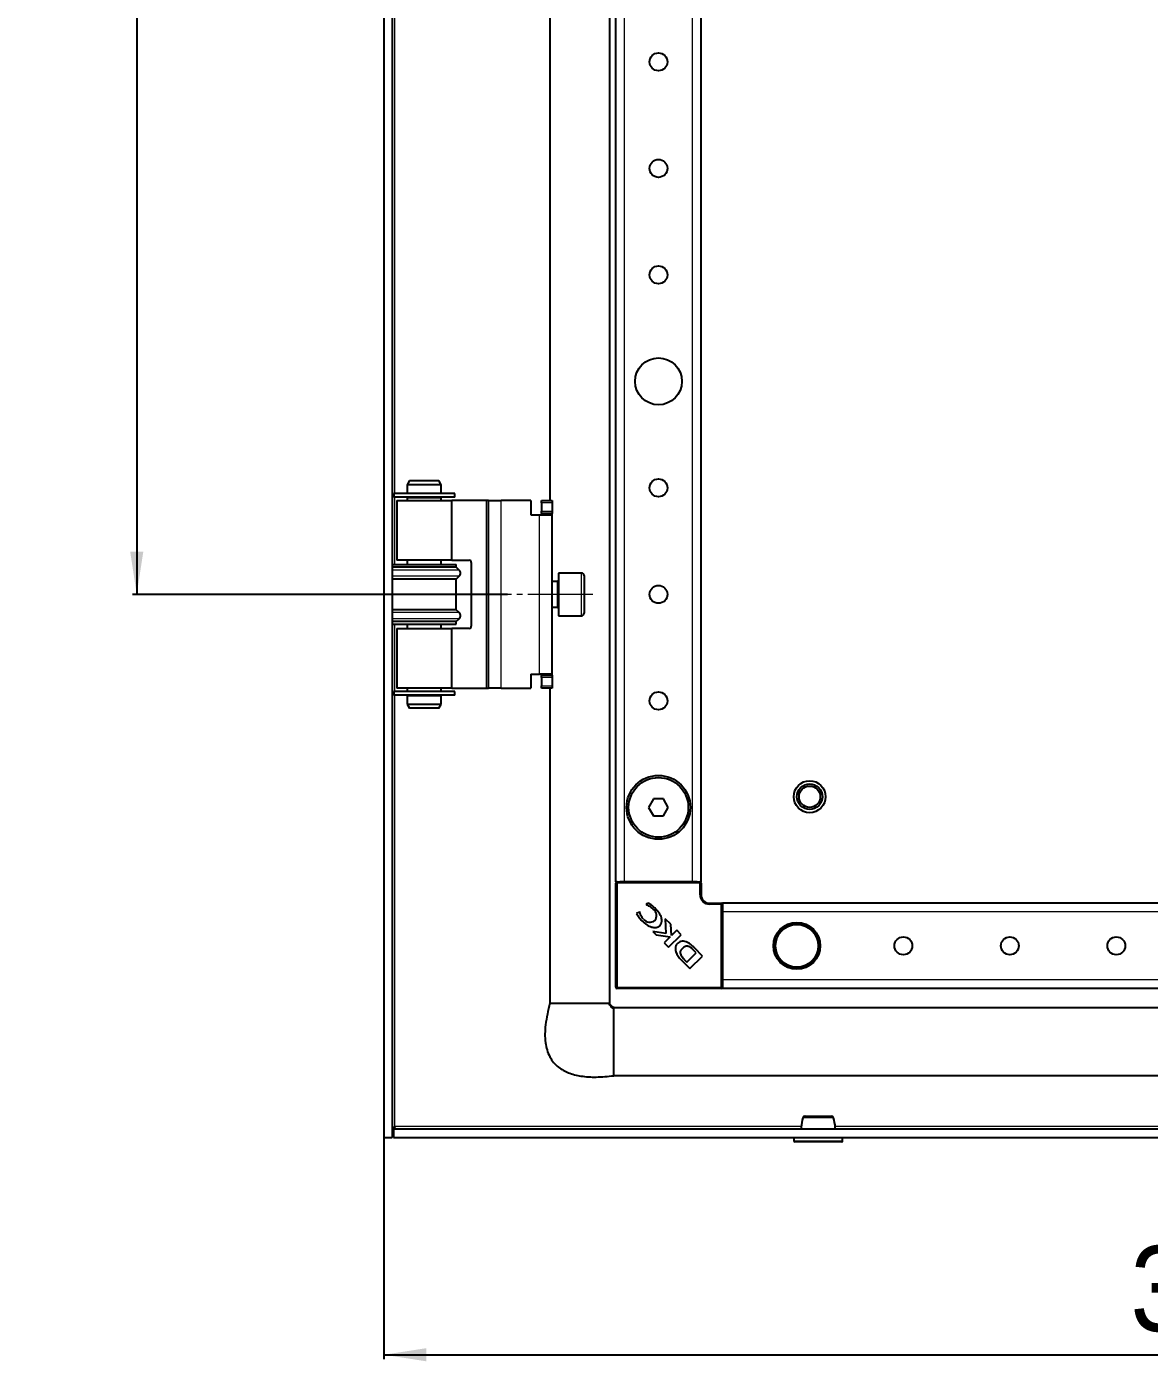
# Model space of a CAD drawing. Header units: millimetres. Extents: x -668 to 1488, y -492 to 1018.
# Drawn here: x -667.6 to -404, y -260.9 to 52.4 of the extents above; entities that cross this region are included whole.
import ezdxf

# ---------------------------------------------------------------- set-up
doc = ezdxf.new("R2010")
doc.units = ezdxf.units.MM
doc.linetypes.add('SLD-Осевая', pattern=[19.05, 15.24, -1.27, 1.27, -1.27])
doc.linetypes.add('SLD-Сплошная', pattern=[0])
doc.layers.add('FORMAT', color=7, linetype='SLD-Сплошная')
doc.styles.add('SLDTEXTSTYLE0', font='GOTHICI.TTF', dxfattribs={"width": 0.913})
doc.styles.add('SLDTEXTSTYLE1', font='GOTHIC.TTF', dxfattribs={"width": 0.913})
doc.dimstyles.new('SLDDIMSTYLE0', dxfattribs={"dimtxt": 20, "dimasz": 10, "dimexe": 0, "dimexo": 0.0625, "dimgap": 5, "dimtad": 2, "dimdec": 1, "dimrnd": 1e-09, "dimzin": 12, "dimdsep": 46, "dimtxsty": 'SLDTEXTSTYLE0', "dimsah": 1, "dimcen": 0.09, "dimadec": 0, "dimazin": 3, "dimtfac": 1, "dimtofl": 0, "dimtmove": 0, "dimatfit": 3, "dimfxl": 0, "dimfrac": 2, "dimtolj": 1, "dimtzin": 12, "dimarcsym": 0})

# ---------------------------------------------------------------- blocks, each defined once
blk = doc.blocks.new('_D_6')
at = {"layer": 'FORMAT'}
for p, q in [((-554.68, 619.16), (-642.73, 619.16)), ((-641.73, 619.16), (-641.73, -80.84)), ((-554.68, -80.84), (-642.73, -80.84))]:
    blk.add_line(p, q, dxfattribs=at)
for points in [[(-641.73, 619.16), (-643.27, 609.16), (-640.19, 609.16)], [(-641.73, -80.84), (-640.19, -70.84), (-643.27, -70.84)]]:
    blk.add_solid(points, dxfattribs=at)
at = {"layer": 'FORMAT', "insert": (-667.27, 246.99), "char_height": 20, "attachment_point": 1, "rotation": 90, "style": 'SLDTEXTSTYLE1'}
blk.add_mtext('700', dxfattribs=at)
blk = doc.blocks.new('_D_7')
at = {"layer": 'FORMAT'}
for p, q in [((-583.72, -208.35), (-583.72, -260.34)), ((-188.72, -208.35), (-188.72, -260.34)), ((-583.72, -259.34), (-188.72, -259.34))]:
    blk.add_line(p, q, dxfattribs=at)
for points in [[(-583.72, -259.34), (-573.72, -260.88), (-573.72, -257.8)], [(-188.72, -259.34), (-198.72, -257.8), (-198.72, -260.88)]]:
    blk.add_solid(points, dxfattribs=at)
at = {"layer": 'FORMAT', "insert": (-408.39, -233.8), "char_height": 20, "attachment_point": 1, "style": 'SLDTEXTSTYLE1'}
blk.add_mtext('395', dxfattribs=at)

msp = doc.modelspace()

# ---------------------------------------------------------------- linework, layer by layer
at = {"color": 7, "linetype": 'SLD-Сплошная', "lineweight": 25}
for p, q in [((-583.72, 746.66), (-583.72, -208.34)), ((-581.72, 746.66), (-581.72, -208.34)), ((-530.72, 715.16), (-530.72, -176.84)), ((-529.22, -148.34), (-529.22, 686.66)), ((-509.22, -148.34), (-509.22, 686.66)), ((-544.72, 597.16), (-544.72, -58.84)), ((-577.65, -54.09), (-578.22, -55.09)), ((-578.22, -55.09), (-578.22, -57.09)), ((-570.45, -55.09), (-578.22, -55.09)), ((-577.65, -54.09), (-570.99, -54.09)), ((-570.99, -54.09), (-570.8, -54.09)), ((-570.22, -55.09), (-570.8, -54.09)), ((-570.22, -55.09), (-570.45, -55.09)), ((-570.22, -57.09), (-570.22, -55.09)), ((-581.37, -57.14), (-581.37, -58.04)), ((-567.07, -57.14), (-581.37, -57.14)), ((-567.07, -58.04), (-581.37, -58.04)), ((-580.67, -58.84), (-580.67, -72.84)), ((-580.67, -58.84), (-567.77, -58.84)), ((-578.22, -57.09), (-570.45, -57.09)), ((-578.22, -58.09), (-578.22, -58.84)), ((-578.22, -58.09), (-570.45, -58.09)), ((-577.72, -57.09), (-577.72, -57.14)), ((-577.72, -58.04), (-577.72, -58.09)), ((-570.72, -57.14), (-570.72, -57.09)), ((-570.72, -58.09), (-570.72, -58.04)), ((-570.45, -57.09), (-570.22, -57.09)), ((-570.45, -58.09), (-570.22, -58.09)), ((-570.22, -58.84), (-570.22, -58.09)), ((-567.77, -72.84), (-567.77, -58.84)), ((-559.67, -58.84), (-567.77, -58.84)), ((-567.07, -58.04), (-567.07, -57.14)), ((-559.17, -58.84), (-559.67, -58.84)), ((-559.17, -58.84), (-556.17, -58.84)), ((-559.17, -102.84), (-559.17, -58.84)), ((-549.17, -58.84), (-556.17, -58.84)), ((-549.17, -58.84), (-549.17, -62.14)), ((-546.67, -58.84), (-544.17, -58.84)), ((-546.67, -59.34), (-546.67, -58.84)), ((-546.67, -59.34), (-546.67, -61.34)), ((-544.17, -58.84), (-544.17, -59.34)), ((-544.17, -59.34), (-544.17, -61.34)), ((-549.17, -62.14), (-547.17, -62.14)), ((-547.17, -62.14), (-544.17, -62.14)), ((-546.67, -61.84), (-546.67, -61.34)), ((-544.17, -61.84), (-546.67, -61.84)), ((-546.67, -61.84), (-546.67, -62.14)), ((-544.17, -61.34), (-544.17, -61.84)), ((-544.17, -62.14), (-544.17, -61.84)), ((-544.17, -99.54), (-544.17, -62.14)), ((-581.72, -73.84), (-566.72, -73.84)), ((-566.72, -74.44), (-581.72, -74.44)), ((-567.77, -72.84), (-580.67, -72.84)), ((-578.22, -72.84), (-578.22, -73.84)), ((-570.22, -73.84), (-570.22, -72.84)), ((-567.77, -72.84), (-563.67, -72.84)), ((-566.72, -74.44), (-566.72, -73.84)), ((-566.02, -75.13), (-566.72, -74.44)), ((-563.17, -73.34), (-563.17, -88.34)), ((-566.72, -77.24), (-581.72, -77.24)), ((-566.72, -77.24), (-566.02, -76.56)), ((-566.72, -84.44), (-566.72, -77.24)), ((-542.92, -77.84), (-544.17, -77.84)), ((-537.27, -75.84), (-542.67, -75.84)), ((-542.67, -75.84), (-542.67, -85.84)), ((-536.67, -76.44), (-536.67, -85.24)), ((-566.72, -84.44), (-581.72, -84.44)), ((-566.02, -85.13), (-566.72, -84.44)), ((-544.17, -83.84), (-542.92, -83.84)), ((-566.72, -87.24), (-581.72, -87.24)), ((-566.72, -87.24), (-566.02, -86.56)), ((-566.72, -87.84), (-566.72, -87.24)), ((-542.67, -85.84), (-537.27, -85.84)), ((-581.72, -87.84), (-566.72, -87.84)), ((-580.67, -88.84), (-580.67, -102.84)), ((-580.67, -88.84), (-567.77, -88.84)), ((-578.22, -87.84), (-578.22, -88.84)), ((-570.22, -88.84), (-570.22, -87.84)), ((-567.77, -102.84), (-567.77, -88.84)), ((-563.67, -88.84), (-567.77, -88.84)), ((-549.17, -99.54), (-547.17, -99.54)), ((-549.17, -99.54), (-549.17, -102.84)), ((-544.17, -99.54), (-547.17, -99.54)), ((-546.67, -99.54), (-546.67, -99.84)), ((-546.67, -99.84), (-544.17, -99.84)), ((-546.67, -100.34), (-546.67, -99.84)), ((-544.17, -99.84), (-544.17, -99.54)), ((-544.17, -99.84), (-544.17, -100.34)), ((-567.77, -102.84), (-580.67, -102.84)), ((-578.22, -102.84), (-578.22, -103.59)), ((-570.22, -103.59), (-570.22, -102.84)), ((-567.77, -102.84), (-559.67, -102.84)), ((-559.67, -102.84), (-559.17, -102.84)), ((-556.17, -102.84), (-559.17, -102.84)), ((-556.17, -102.84), (-549.17, -102.84)), ((-546.67, -100.34), (-546.67, -102.34)), ((-546.67, -102.84), (-546.67, -102.34)), ((-544.17, -102.84), (-546.67, -102.84)), ((-544.72, -102.84), (-544.72, -176.84)), ((-544.17, -100.34), (-544.17, -102.34)), ((-544.17, -102.34), (-544.17, -102.84)), ((-581.37, -103.64), (-581.37, -104.54)), ((-567.07, -103.64), (-581.37, -103.64)), ((-567.07, -104.54), (-581.37, -104.54)), ((-578.22, -103.59), (-570.45, -103.59)), ((-578.22, -104.59), (-578.22, -106.59)), ((-578.22, -104.59), (-570.45, -104.59)), ((-577.72, -103.59), (-577.72, -103.64)), ((-577.72, -104.54), (-577.72, -104.59)), ((-570.72, -103.64), (-570.72, -103.59)), ((-570.72, -104.59), (-570.72, -104.54)), ((-570.45, -103.59), (-570.22, -103.59)), ((-570.45, -104.59), (-570.22, -104.59)), ((-570.22, -106.59), (-570.22, -104.59)), ((-567.07, -104.54), (-567.07, -103.64)), ((-578.22, -106.59), (-577.65, -107.59)), ((-578.22, -106.59), (-570.22, -106.59)), ((-570.8, -107.59), (-577.65, -107.59)), ((-570.8, -107.59), (-570.22, -106.59)), ((-520.38, -128.84), (-521.53, -130.84)), ((-521.53, -130.84), (-520.38, -132.84)), ((-518.07, -128.84), (-520.38, -128.84)), ((-516.91, -130.84), (-518.07, -128.84)), ((-518.07, -132.84), (-516.91, -130.84)), ((-520.38, -132.84), (-518.07, -132.84)), ((-528.92, -148.34), (-529.22, -148.34)), ((-529.22, -173.04), (-529.22, -148.64)), ((-528.92, -148.34), (-528.28, -148.34)), ((-527.22, -148.34), (-528.28, -148.34)), ((-511.22, -148.34), (-527.22, -148.34)), ((-510.17, -148.34), (-511.22, -148.34)), ((-510.17, -148.34), (-509.52, -148.34)), ((-509.22, -148.34), (-509.52, -148.34)), ((-509.22, -148.64), (-509.22, -151.34)), ((-521.6, -153.35), (-522.11, -153.59)), ((-507.22, -153.34), (-504.52, -153.34)), ((-323.73, -153.34), (-504.22, -153.34)), ((-504.22, -153.34), (-504.22, -153.64)), ((-523.68, -155.41), (-524.37, -155.74)), ((-523.54, -155.54), (-523.68, -155.41)), ((-522.11, -153.59), (-522, -153.7)), ((-504.22, -153.64), (-504.22, -154.29)), ((-504.22, -154.29), (-504.22, -155.34)), ((-504.22, -155.34), (-504.22, -171.34)), ((-517.64, -156.97), (-517.46, -160.44)), ((-516.35, -158.26), (-517.64, -156.97)), ((-516.17, -160.92), (-516.35, -158.26)), ((-514.93, -159.67), (-516.17, -160.92)), ((-513.87, -160.73), (-514.93, -159.67)), ((-520.55, -159.97), (-519.76, -160.77)), ((-517.46, -160.44), (-520.55, -159.97)), ((-519.76, -160.77), (-516.49, -161.26)), ((-516.49, -161.26), (-517.88, -162.64)), ((-517.88, -162.64), (-516.83, -163.69)), ((-516.83, -163.69), (-513.87, -160.73)), ((-512.53, -167.17), (-510.35, -164.99)), ((-511.83, -168.7), (-508.87, -165.74)), ((-510.35, -164.99), (-511.03, -164.33)), ((-510.76, -163.85), (-510.78, -163.83)), ((-508.87, -165.74), (-510.76, -163.85)), ((-513.82, -166.7), (-511.83, -168.7)), ((-513.27, -166.45), (-512.53, -167.17)), ((-504.22, -171.34), (-504.22, -172.4)), ((-504.52, -173.34), (-528.92, -173.34)), ((-504.22, -172.4), (-504.22, -173.04)), ((-504.22, -173.04), (-504.22, -173.34)), ((-323.73, -173.34), (-504.22, -173.34)), ((-529.72, -177.84), (-323.13, -177.84)), ((-196.72, -193.84), (-529.72, -193.84)), ((-581.42, -206.34), (-191.02, -206.34)), ((-581.42, -206.34), (-581.42, -208.34)), ((-581.32, -206.34), (-581.12, -205.74)), ((-583.72, -208.34), (-581.72, -208.34)), ((-581.42, -208.34), (-191.02, -208.34)), ((-487.47, -208.34), (-487.47, -209.09)), ((-484.73, -209.34), (-487.22, -209.34)), ((-476.22, -209.34), (-484.73, -209.34)), ((-475.97, -209.09), (-475.97, -208.34))]:
    msp.add_line(p, q, dxfattribs=at)
at = {"color": 7, "linetype": 'SLD-Сплошная', "lineweight": 18}
for p, q in [((-527.22, -148.34), (-527.22, 686.66)), ((-511.22, -148.34), (-511.22, 686.66)), ((-581.12, -57.14), (-581.12, 595.46)), ((-581.12, -73.84), (-581.12, -58.04)), ((-559.67, -58.84), (-559.67, -102.84)), ((-556.17, -102.84), (-556.17, -58.84)), ((-544.17, -59.34), (-546.67, -59.34)), ((-547.17, -99.54), (-547.17, -62.14)), ((-546.67, -61.34), (-544.17, -61.34)), ((-566.02, -75.13), (-581.72, -75.13)), ((-566.02, -76.56), (-581.72, -76.56)), ((-542.92, -80.84), (-542.92, -77.84)), ((-537.27, -85.84), (-537.27, -75.84)), ((-542.92, -83.84), (-542.92, -80.84)), ((-566.02, -85.13), (-581.72, -85.13)), ((-566.02, -86.56), (-581.72, -86.56)), ((-581.12, -103.64), (-581.12, -87.84)), ((-544.17, -100.34), (-546.67, -100.34)), ((-546.67, -102.34), (-544.17, -102.34)), ((-581.12, -205.74), (-581.12, -104.54)), ((-529.22, -148.64), (-528.92, -148.64)), ((-528.92, -148.34), (-528.92, -148.64)), ((-528.92, -148.64), (-528.92, -173.04)), ((-509.52, -148.64), (-528.92, -148.64)), ((-509.52, -148.34), (-509.52, -148.64)), ((-509.52, -151.34), (-509.52, -148.64)), ((-509.52, -148.64), (-509.22, -148.64)), ((-509.22, -151.34), (-509.52, -151.34)), ((-507.22, -153.34), (-507.22, -153.64)), ((-504.52, -153.34), (-504.52, -153.64)), ((-504.52, -153.64), (-507.22, -153.64)), ((-504.52, -173.04), (-504.52, -153.64)), ((-504.52, -153.64), (-504.22, -153.64)), ((-323.73, -155.34), (-504.22, -155.34)), ((-323.73, -171.34), (-504.22, -171.34)), ((-528.92, -173.04), (-529.22, -173.04)), ((-528.92, -173.04), (-504.52, -173.04)), ((-528.92, -173.04), (-528.92, -173.34)), ((-504.52, -173.04), (-504.52, -173.34)), ((-504.52, -173.04), (-504.22, -173.04)), ((-485.69, -205.74), (-581.12, -205.74)), ((-294.69, -205.74), (-477.75, -205.74)), ((-487.47, -209.09), (-484.87, -209.09)), ((-484.87, -209.09), (-475.97, -209.09))]:
    msp.add_line(p, q, dxfattribs=at)
at = {"color": 7, "linetype": 'SLD-Сплошная', "lineweight": 25}
for centre, radius in [((-519.22, 44.16), 2.1), ((-519.22, 19.16), 2.1), ((-519.22, -5.84), 2.1), ((-519.22, -30.84), 5.5), ((-519.22, -55.84), 2.1), ((-519.22, -80.84), 2.1), ((-519.22, -105.84), 2.1), ((-519.22, -130.84), 7.5), ((-519.22, -130.84), 7), ((-483.72, -128.34), 3.75), ((-483.72, -128.34), 3), ((-483.72, -128.34), 2.5), ((-486.72, -163.34), 5.5), ((-486.72, -163.34), 5), ((-461.72, -163.34), 2.1), ((-436.72, -163.34), 2.1), ((-411.72, -163.34), 2.1)]:
    msp.add_circle(centre, radius, dxfattribs=at)
at = {"color": 7, "linetype": 'SLD-Сплошная', "lineweight": 18}
msp.add_circle((-486.72, -163.34), 5.3, dxfattribs=at)
at = {"color": 7, "linetype": 'SLD-Сплошная', "lineweight": 25}
for centre, radius, start, end in [((-566.72, -75.84), 1, 314.427, 45.573), ((-563.67, -73.34), 0.5, 0, 90), ((-542.92, -77.59), 0.25, 270, 0), ((-537.27, -76.44), 0.6, 0, 90), ((-542.92, -84.09), 0.25, 0, 90), ((-566.72, -85.84), 1, 314.427, 45.573), ((-537.27, -85.24), 0.6, 270, 0), ((-563.67, -88.34), 0.5, 270, 0), ((-528.92, -148.64), 0.3, 90, 180), ((-509.52, -148.64), 0.3, 0, 90), ((-507.22, -151.34), 2, 180, 270), ((-504.52, -153.64), 0.3, 0, 90), ((-521.63, -156.27), 1.94, 323.3097, 52.3464), ((-521.23, -155.83), 1.97, 218.454, 305.887), ((-510.61, -163.04), 4.87, 200.3445, 228.7777), ((-508.8, -162.27), 6.12, 216.9888, 223.0744), ((-528.92, -173.04), 0.3, 180, 270), ((-504.52, -173.04), 0.3, 270, 0), ((-484.83, -203.84), 0.5, 89.9637, 164.834), ((-478.61, -203.84), 0.5, 15.2465, 90.046), ((-487.22, -209.09), 0.25, 180, 270), ((-476.22, -209.09), 0.25, 270, 0)]:
    msp.add_arc(centre, radius, start, end, dxfattribs=at)
at = {"color": 7, "linetype": 'SLD-Сплошная', "lineweight": 18}
msp.add_arc((-507.22, -151.34), 2.3, 180, 270, dxfattribs=at)
at = {"color": 7, "linetype": 'SLD-Сплошная', "lineweight": 25}
for points, knots in [([(-520.08, -154.45), (-520.35, -154.2), (-520.81, -153.78), (-521.36, -153.47), (-521.6, -153.35)], [0, 0, 0, 0, 0.577653, 1, 1, 1, 1]), ([(-524.37, -155.74), (-524.18, -156.08), (-523.84, -156.71), (-523.36, -157.23), (-523.13, -157.47)], [0, 0, 0, 0, 0.5368, 1, 1, 1, 1]), ([(-522.77, -157.06), (-522.99, -156.8), (-523.36, -156.35), (-523.49, -155.78), (-523.54, -155.54)], [0, 0, 0, 0, 0.5796082, 1, 1, 1, 1]), ([(-522, -153.7), (-521.68, -153.85), (-521.11, -154.11), (-520.65, -154.54), (-520.44, -154.73)], [0, 0, 0, 0, 0.5476433, 1, 1, 1, 1]), ([(-518.96, -158.68), (-518.83, -158.51), (-518.54, -158.18), (-518.38, -157.48), (-518.51, -156.61), (-519.07, -155.53), (-519.71, -154.85), (-520.08, -154.45)], [0, 0, 0, 0, 0.130532, 0.266031, 0.423997, 0.666819, 1, 1, 1, 1]), ([(-523.13, -157.47), (-522.76, -157.8), (-522.06, -158.42), (-520.89, -158.97), (-519.95, -159.11), (-519.31, -158.95), (-519.08, -158.77), (-518.96, -158.68)], [0, 0, 0, 0, 0.315674, 0.58952, 0.813199, 0.909026, 1, 1, 1, 1]), ([(-512.11, -162.69), (-512.31, -162.58), (-512.7, -162.38), (-513.33, -162.26), (-513.93, -162.3), (-514.46, -162.5), (-514.9, -162.86), (-515.19, -163.37), (-515.3, -164.03), (-515.22, -164.49), (-515.18, -164.74)], [0, 0, 0, 0, 0.138091, 0.265455, 0.384013, 0.496103, 0.605759, 0.71979, 0.847662, 1, 1, 1, 1]), ([(-511.26, -163.37), (-511.41, -163.24), (-511.68, -162.99), (-511.98, -162.78), (-512.11, -162.69)], [0, 0, 0, 0, 0.55183, 1, 1, 1, 1]), ([(-513.61, -163.97), (-513.7, -164.06), (-513.86, -164.24), (-514.04, -164.51), (-514.14, -164.79), (-514.14, -165.11), (-513.98, -165.52), (-513.8, -165.8), (-513.69, -165.95)], [0, 0, 0, 0, 0.176808, 0.319231, 0.43938, 0.552395, 0.749205, 1, 1, 1, 1]), ([(-511.03, -164.33), (-511.23, -164.14), (-511.6, -163.79), (-512.13, -163.47), (-512.58, -163.41), (-512.93, -163.47), (-513.28, -163.66), (-513.49, -163.86), (-513.61, -163.97)], [0, 0, 0, 0, 0.2746757, 0.5030419, 0.607381, 0.7165791, 0.8434117, 1, 1, 1, 1]), ([(-510.78, -163.83), (-510.86, -163.75), (-511.01, -163.6), (-511.18, -163.45), (-511.26, -163.37)], [0, 0, 0, 0, 0.486421, 1, 1, 1, 1]), ([(-544.72, -176.84), (-545.13, -178.52), (-545.86, -181.56), (-545.96, -185.87), (-544.99, -189.43), (-542.93, -191.88), (-540.3, -193.3), (-537.28, -194.04), (-533.67, -194.25), (-531.11, -193.98), (-529.72, -193.84)], [0, 0, 0, 0, 0.176067, 0.318225, 0.435596, 0.543482, 0.633889, 0.737152, 0.858183, 1, 1, 1, 1]), ([(-531.7, -176.84), (-531.41, -176.84), (-530.95, -176.84), (-530.87, -176.84), (-530.84, -176.84)], [0, 0, 0, 0, 0.649139, 1, 1, 1, 1]), ([(-529.72, -178.01), (-529.82, -177.99), (-529.96, -177.97), (-530.12, -177.9), (-530.2, -177.85), (-530.26, -177.78), (-530.3, -177.71), (-530.33, -177.64), (-530.39, -177.46), (-530.56, -177.38), (-530.71, -177.15), (-530.74, -176.95), (-530.76, -176.84)], [0, 0, 0, 0, 0.146823, 0.202041, 0.247643, 0.28691, 0.323569, 0.360785, 0.40083, 0.628513, 0.79432, 1, 1, 1, 1]), ([(-529.72, -177.84), (-529.95, -177.69), (-530.35, -177.43), (-530.61, -177.02), (-530.72, -176.84)], [0, 0, 0, 0, 0.556114, 1, 1, 1, 1]), ([(-529.72, -193.84), (-529.72, -193.81), (-529.72, -193.75), (-529.72, -193.11), (-529.72, -191.64), (-529.72, -189.45), (-529.72, -187.45), (-529.72, -185.84), (-529.72, -184.24), (-529.72, -182.23), (-529.72, -180.05), (-529.72, -178.54), (-529.72, -178.14), (-529.72, -178.01)], [0, 0, 0, 0, 0.069165, 0.1363, 0.267291, 0.398282, 0.465417, 0.534583, 0.603748, 0.670883, 0.801874, 0.932865, 1, 1, 1, 1]), ([(-484.8, -203.34), (-484.81, -203.34), (-484.85, -203.34), (-484.57, -203.34), (-484.05, -203.34), (-483.33, -203.34), (-482.48, -203.34), (-481.42, -203.34), (-480.39, -203.34), (-479.51, -203.34), (-478.9, -203.34), (-478.6, -203.34), (-478.64, -203.34), (-478.65, -203.34)], [0, 0, 0, 0, 0.03384, 0.141254, 0.248698, 0.315774, 0.423314, 0.530846, 0.63821, 0.745706, 0.853372, 0.960917, 1, 1, 1, 1]), ([(-581.72, -208.34), (-581.7, -207.91), (-581.66, -207.35), (-581.47, -206.79), (-581.42, -206.66)], [0, 0, 0, 0, 0.7734591, 1, 1, 1, 1]), ([(-485.31, -203.69), (-485.5, -204.43), (-485.72, -205.3), (-485.74, -206.21), (-485.74, -206.34)], [0, 0, 0, 0, 0.85815, 1, 1, 1, 1]), ([(-477.7, -206.34), (-477.7, -206.21), (-477.72, -205.3), (-477.94, -204.43), (-478.13, -203.69)], [0, 0, 0, 0, 0.14185, 1, 1, 1, 1])]:
    msp.add_open_spline(points, degree=3, knots=knots, dxfattribs=at)
for points in [[(-544.72, -176.84), (-544.68, -176.84), (-544.59, -176.84), (-544.03, -176.84), (-543.74, -176.84)], [(-543.74, -176.84), (-543.41, -176.84), (-542.75, -176.84), (-541.78, -176.84), (-541.29, -176.84)], [(-541.29, -176.84), (-540.73, -176.84), (-539.61, -176.84), (-538.35, -176.84), (-537.72, -176.84)], [(-537.72, -176.84), (-537.09, -176.84), (-535.84, -176.84), (-534.72, -176.84), (-534.15, -176.84)], [(-534.15, -176.84), (-533.67, -176.84), (-532.7, -176.84), (-532.03, -176.84), (-531.7, -176.84)], [(-581.12, -205.74), (-581.15, -205.82), (-581.2, -205.98), (-581.27, -206.18), (-581.35, -206.32), (-581.4, -206.33), (-581.42, -206.34)]]:
    msp.add_open_spline(points, degree=3, dxfattribs=at)
at = {"color": 7, "linetype": 'SLD-Сплошная', "lineweight": 18}
msp.add_open_spline([(-478.17, -203.72), (-478.16, -203.72), (-478.12, -203.72), (-478.46, -203.72), (-479.16, -203.72), (-480.18, -203.72), (-481.37, -203.72), (-482.6, -203.72), (-483.59, -203.72), (-484.41, -203.72), (-485.01, -203.72), (-485.34, -203.72), (-485.29, -203.72), (-485.27, -203.72)], degree=3, knots=[0, 0, 0, 0, 0.038891, 0.14638, 0.253973, 0.361383, 0.468681, 0.576165, 0.683665, 0.750707, 0.858068, 0.965424, 1, 1, 1, 1], dxfattribs=at)
at = {"layer": 'FORMAT', "linetype": 'SLD-Осевая', "lineweight": 18}
msp.add_line((-534.67, -80.84), (-554.67, -80.84), dxfattribs=at)

# ---------------------------------------------------------------- dimensions: what is measured, and where the dimension line sits
at = {"layer": 'FORMAT'}
dim = msp.add_linear_dim(base=(-641.73, -80.84), p1=(-554.67, 619.16), p2=(-554.67, -80.84), angle=90, dimstyle='SLDDIMSTYLE0', dxfattribs=at)
dim.commit()
dim.dimension.update_dxf_attribs({"geometry": '_D_6', "text_midpoint": (-641.73, 269.16), "dimtype": 160})
dim = msp.add_linear_dim(base=(-188.72, -259.34), p1=(-583.72, -208.34), p2=(-188.72, -208.34), dimstyle='SLDDIMSTYLE0', dxfattribs=at)
dim.commit()
dim.dimension.update_dxf_attribs({"geometry": '_D_7', "text_midpoint": (-386.22, -259.34), "dimtype": 160})

doc.saveas('drawing.dxf')
